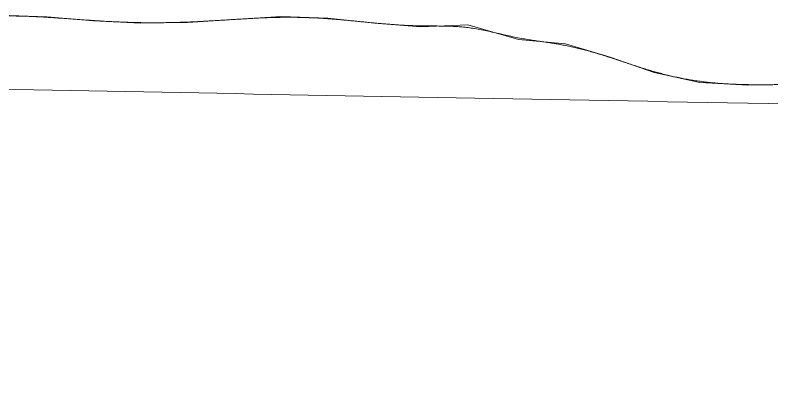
# Model space of a CAD drawing. Extents: x -2 to 147, y -16 to 271.
# Drawn here: x 107.3797 to 107.7213, y -16.1897 to -16.0147 of the extents above; entities that cross this region are included whole.
import ezdxf

# ---------------------------------------------------------------- set-up
doc = ezdxf.new("R2010")
doc.units = 0
doc.layers.add('Splines', color=1, linetype='CONTINUOUS', lineweight=15, true_color=0xff0000)
doc.layers.add('SubpixelContours', color=1, linetype='CONTINUOUS', lineweight=15, true_color=0xffffff)

msp = doc.modelspace()

# ---------------------------------------------------------------- linework, layer by layer
at = {"layer": 'Splines'}
msp.add_open_spline([(106.71646, -16.03639), (106.73755, -16.03528), (106.75862, -16.03584), (106.7812, -16.04771), (106.80131, -16.05472), (106.8222, -16.05922), (106.84353, -16.05804), (106.8641, -16.05235), (106.88639, -16.03933), (106.90719, -16.03695), (106.9282, -16.03625), (106.94931, -16.03477), (106.97069, -16.0331), (106.99165, -16.05682), (107.01526, -16.05074), (107.03158, -16.06263), (107.03536, -16.07596), (107.05517, -16.07895), (107.07634, -16.10102), (107.09751, -16.07901), (107.11868, -16.07904), (107.12019, -16.05952), (107.13985, -16.05702), (107.15788, -16.02607), (107.18219, -16.03504), (107.2025, -16.02564), (107.22429, -16.02668), (107.24567, -16.02738), (107.26682, -16.02885), (107.28787, -16.02995), (107.30976, -16.02221), (107.33085, -16.01955), (107.35177, -16.01633), (107.3728, -16.0147), (107.39393, -16.01548), (107.41504, -16.01727), (107.43623, -16.01831), (107.45744, -16.018), (107.4786, -16.01663), (107.49973, -16.01536), (107.52083, -16.01602), (107.54186, -16.01837), (107.56291, -16.01995), (107.584, -16.0191), (107.60689, -16.02563), (107.62818, -16.02772), (107.64838, -16.03367), (107.66813, -16.04061), (107.6888, -16.04511), (107.71047, -16.04635), (107.73218, -16.04588), (107.75362, -16.04537), (107.77492, -16.04525), (107.79613, -16.04524), (107.81732, -16.04516), (107.83853, -16.04837), (107.85971, -16.0484), (107.88084, -16.04537), (107.90201, -16.04547), (107.9232, -16.04547), (107.94437, -16.04546), (107.96554, -16.04547), (107.98671, -16.04552), (108.00789, -16.04563), (108.02906, -16.04562), (108.05023, -16.04556), (108.07138, -16.04561), (108.09255, -16.04573), (108.11372, -16.04582), (108.13492, -16.04587), (108.15609, -16.04579), (108.17726, -16.04567), (108.19843, -16.04568), (108.2196, -16.04577), (108.24075, -16.04588), (108.26192, -16.046), (108.28312, -16.04613), (108.30429, -16.04614), (108.32548, -16.04613), (108.34665, -16.04605), (108.36782, -16.04603), (108.38897, -16.04602), (108.41015, -16.04609), (108.43132, -16.0461), (108.45247, -16.04609), (108.47364, -16.04616), (108.49481, -16.04625), (108.51598, -16.04632), (108.53717, -16.04644), (108.55835, -16.04642), (108.57952, -16.04637), (108.60069, -16.04635), (108.62186, -16.0464), (108.64303, -16.0465), (108.6642, -16.04665), (108.68538, -16.04664), (108.70655, -16.0466), (108.72772, -16.04661), (108.74889, -16.0467), (108.77006, -16.04682), (108.79123, -16.04687), (108.8124, -16.04683), (108.83358, -16.04678), (108.85475, -16.04683), (108.87592, -16.04688), (108.89709, -16.04693), (108.91826, -16.047), (108.93943, -16.04701), (108.96063, -16.04699), (108.98178, -16.047), (109.00295, -16.04701), (109.02412, -16.04702), (109.04527, -16.04702), (109.06644, -16.04707), (109.08763, -16.04715), (109.10881, -16.0472), (109.12998, -16.03769), (109.15115, -16.03772), (109.17404, -16.04825), (109.1943, -16.0418), (109.21388, -16.03386), (109.23414, -16.02741), (109.25701, -16.03786), (109.27818, -16.03789), (109.29935, -16.02541), (109.32052, -16.0254), (109.34169, -16.02543), (109.36286, -16.02548), (109.38404, -16.02546), (109.40521, -16.02549), (109.42638, -16.02552), (109.44755, -16.02559), (109.46872, -16.02569), (109.48989, -16.02572), (109.51106, -16.02568), (109.53224, -16.02569), (109.55341, -16.02572), (109.57458, -16.02572), (109.59575, -16.02573), (109.61692, -16.0258), (109.63809, -16.02583), (109.65927, -16.02584), (109.68044, -16.02585), (109.70161, -16.02588), (109.72278, -16.02593), (109.74377, -16.02481), (109.76512, -16.03856), (109.78801, -16.02817), (109.80827, -16.03463), (109.82785, -16.0426), (109.84809, -16.04909), (109.87098, -16.0387), (109.89215, -16.03873), (109.91333, -16.0608), (109.9345, -16.06083), (109.95736, -16.05042), (109.97765, -16.05689), (109.99723, -16.06483), (110.01749, -16.07132), (110.04035, -16.06098), (110.06153, -16.06101), (110.0827, -16.07048), (110.10387, -16.07049), (110.12504, -16.07043), (110.14603, -16.06926), (110.16738, -16.08319), (110.19029, -16.07283), (110.21051, -16.07936), (110.23009, -16.0873), (110.25036, -16.09375), (110.27324, -16.08334), (110.29441, -16.08337), (110.31559, -16.09287), (110.33676, -16.0929), (110.35793, -16.09293), (110.3791, -16.10553), (110.40027, -16.10556), (110.42316, -16.09515), (110.44342, -16.10163), (110.463, -16.1096), (110.48496, -16.10567), (110.50613, -16.1057)], degree=3, knots=[0, 0.005405, 0.010811, 0.016216, 0.021622, 0.027027, 0.032432, 0.037838, 0.043243, 0.048649, 0.054054, 0.059459, 0.064865, 0.07027, 0.075676, 0.081081, 0.086486, 0.091892, 0.097297, 0.102703, 0.108108, 0.113514, 0.118919, 0.124324, 0.12973, 0.135135, 0.140541, 0.145946, 0.151351, 0.156757, 0.162162, 0.167568, 0.172973, 0.178378, 0.183784, 0.189189, 0.194595, 0.2, 0.205405, 0.210811, 0.216216, 0.221622, 0.227027, 0.232432, 0.237838, 0.243243, 0.248649, 0.254054, 0.259459, 0.264865, 0.27027, 0.275676, 0.281081, 0.286486, 0.291892, 0.297297, 0.302703, 0.308108, 0.313514, 0.318919, 0.324324, 0.32973, 0.335135, 0.340541, 0.345946, 0.351351, 0.356757, 0.362162, 0.367568, 0.372973, 0.378378, 0.383784, 0.389189, 0.394595, 0.4, 0.405405, 0.410811, 0.416216, 0.421622, 0.427027, 0.432432, 0.437838, 0.443243, 0.448649, 0.454054, 0.459459, 0.464865, 0.47027, 0.475676, 0.481081, 0.486486, 0.491892, 0.497297, 0.502703, 0.508108, 0.513514, 0.518919, 0.524324, 0.52973, 0.535135, 0.540541, 0.545946, 0.551351, 0.556757, 0.562162, 0.567568, 0.572973, 0.578378, 0.583784, 0.589189, 0.594595, 0.6, 0.605405, 0.610811, 0.616216, 0.621622, 0.627027, 0.632432, 0.637838, 0.643243, 0.648649, 0.654054, 0.659459, 0.664865, 0.67027, 0.675676, 0.681081, 0.686487, 0.691892, 0.697297, 0.702703, 0.708108, 0.713514, 0.718919, 0.724324, 0.72973, 0.735135, 0.740541, 0.745946, 0.751351, 0.756757, 0.762162, 0.767568, 0.772973, 0.778378, 0.783784, 0.789189, 0.794595, 0.8, 0.805405, 0.810811, 0.816216, 0.821622, 0.827027, 0.832432, 0.837838, 0.843243, 0.848649, 0.854054, 0.859459, 0.864865, 0.87027, 0.875676, 0.881081, 0.886487, 0.891892, 0.897297, 0.902703, 0.908108, 0.913514, 0.918919, 0.924324, 0.92973, 0.935135, 0.940541, 0.945946, 0.951351, 0.956757, 0.962162, 0.967568, 0.972973, 0.978378, 0.983784, 0.989189, 0.994595, 1], dxfattribs=at)
at = {"layer": 'SubpixelContours'}
for p, q in [((107.3728, -16.0147), (107.39393, -16.01548)), ((107.39393, -16.01548), (107.41504, -16.01727)), ((107.4786, -16.01663), (107.49973, -16.01536)), ((107.49973, -16.01536), (107.52083, -16.01602)), ((107.52083, -16.01602), (107.54186, -16.01837)), ((107.41504, -16.01727), (107.43623, -16.01831)), ((107.43623, -16.01831), (107.45744, -16.018)), ((107.45744, -16.018), (107.4786, -16.01663)), ((107.54186, -16.01837), (107.56291, -16.01995)), ((107.56291, -16.01995), (107.584, -16.0191)), ((107.584, -16.0191), (107.60689, -16.02563)), ((107.60689, -16.02563), (107.62818, -16.02772)), ((107.62818, -16.02772), (107.64838, -16.03367)), ((107.64838, -16.03367), (107.66813, -16.04061)), ((107.66813, -16.04061), (107.6888, -16.04511)), ((107.6888, -16.04511), (107.71047, -16.04635)), ((107.71047, -16.04635), (107.73218, -16.04588))]:
    msp.add_line(p, q, dxfattribs=at)

doc.saveas('drawing.dxf')
